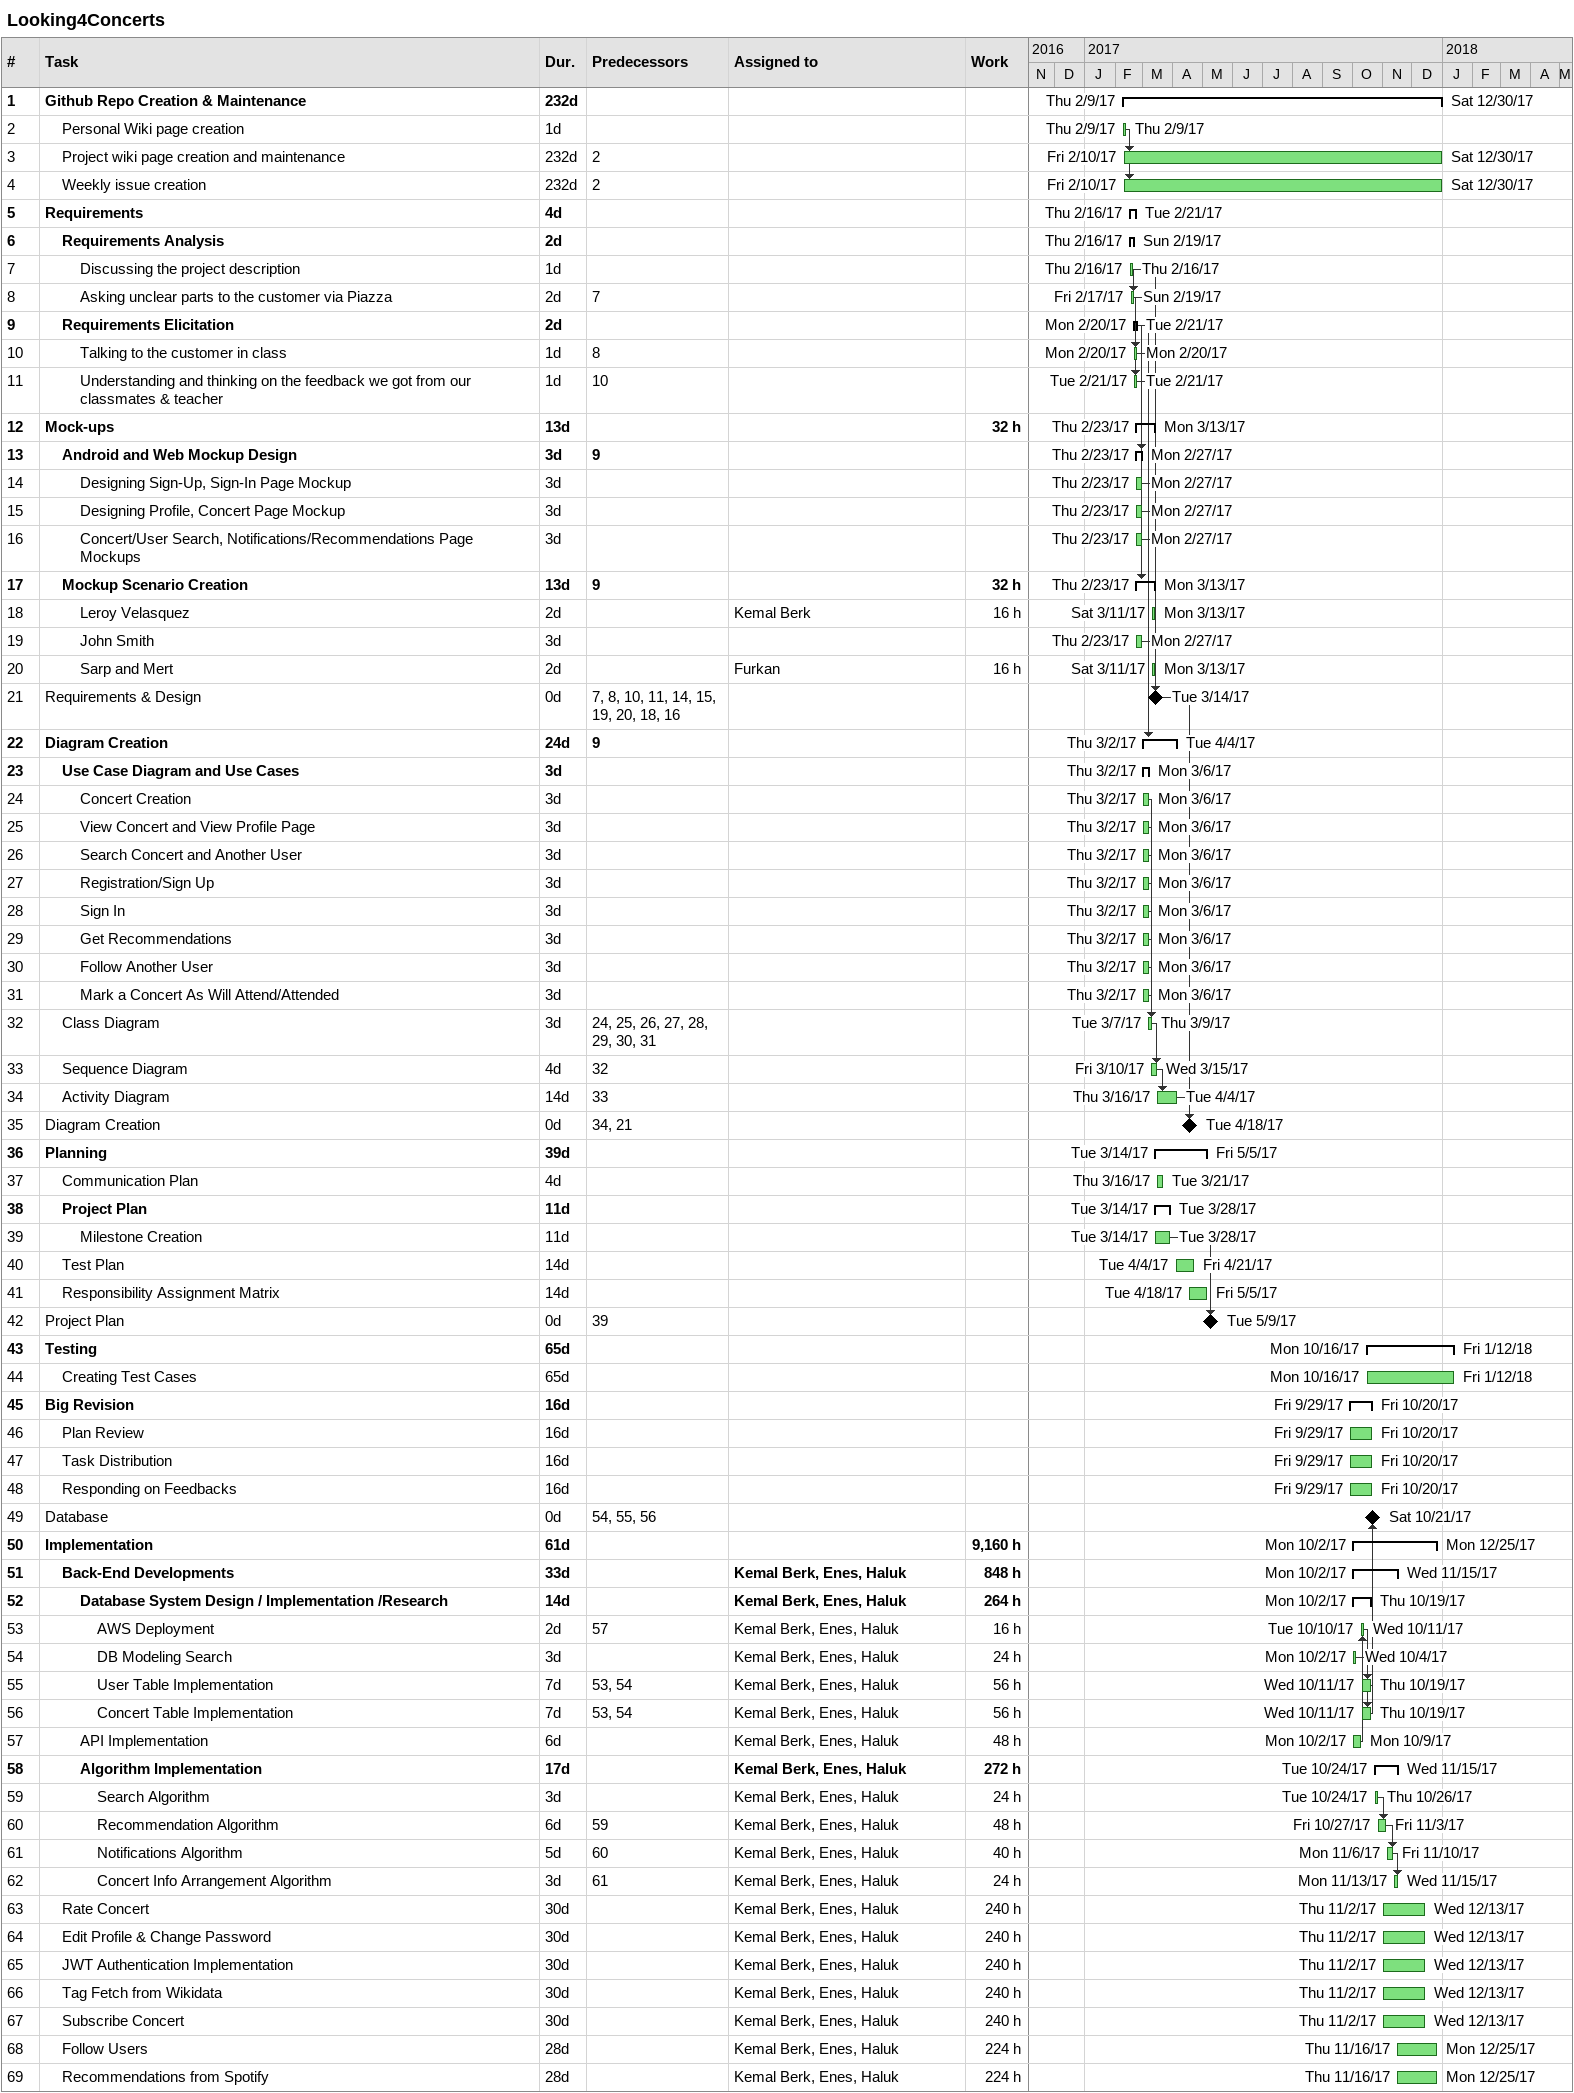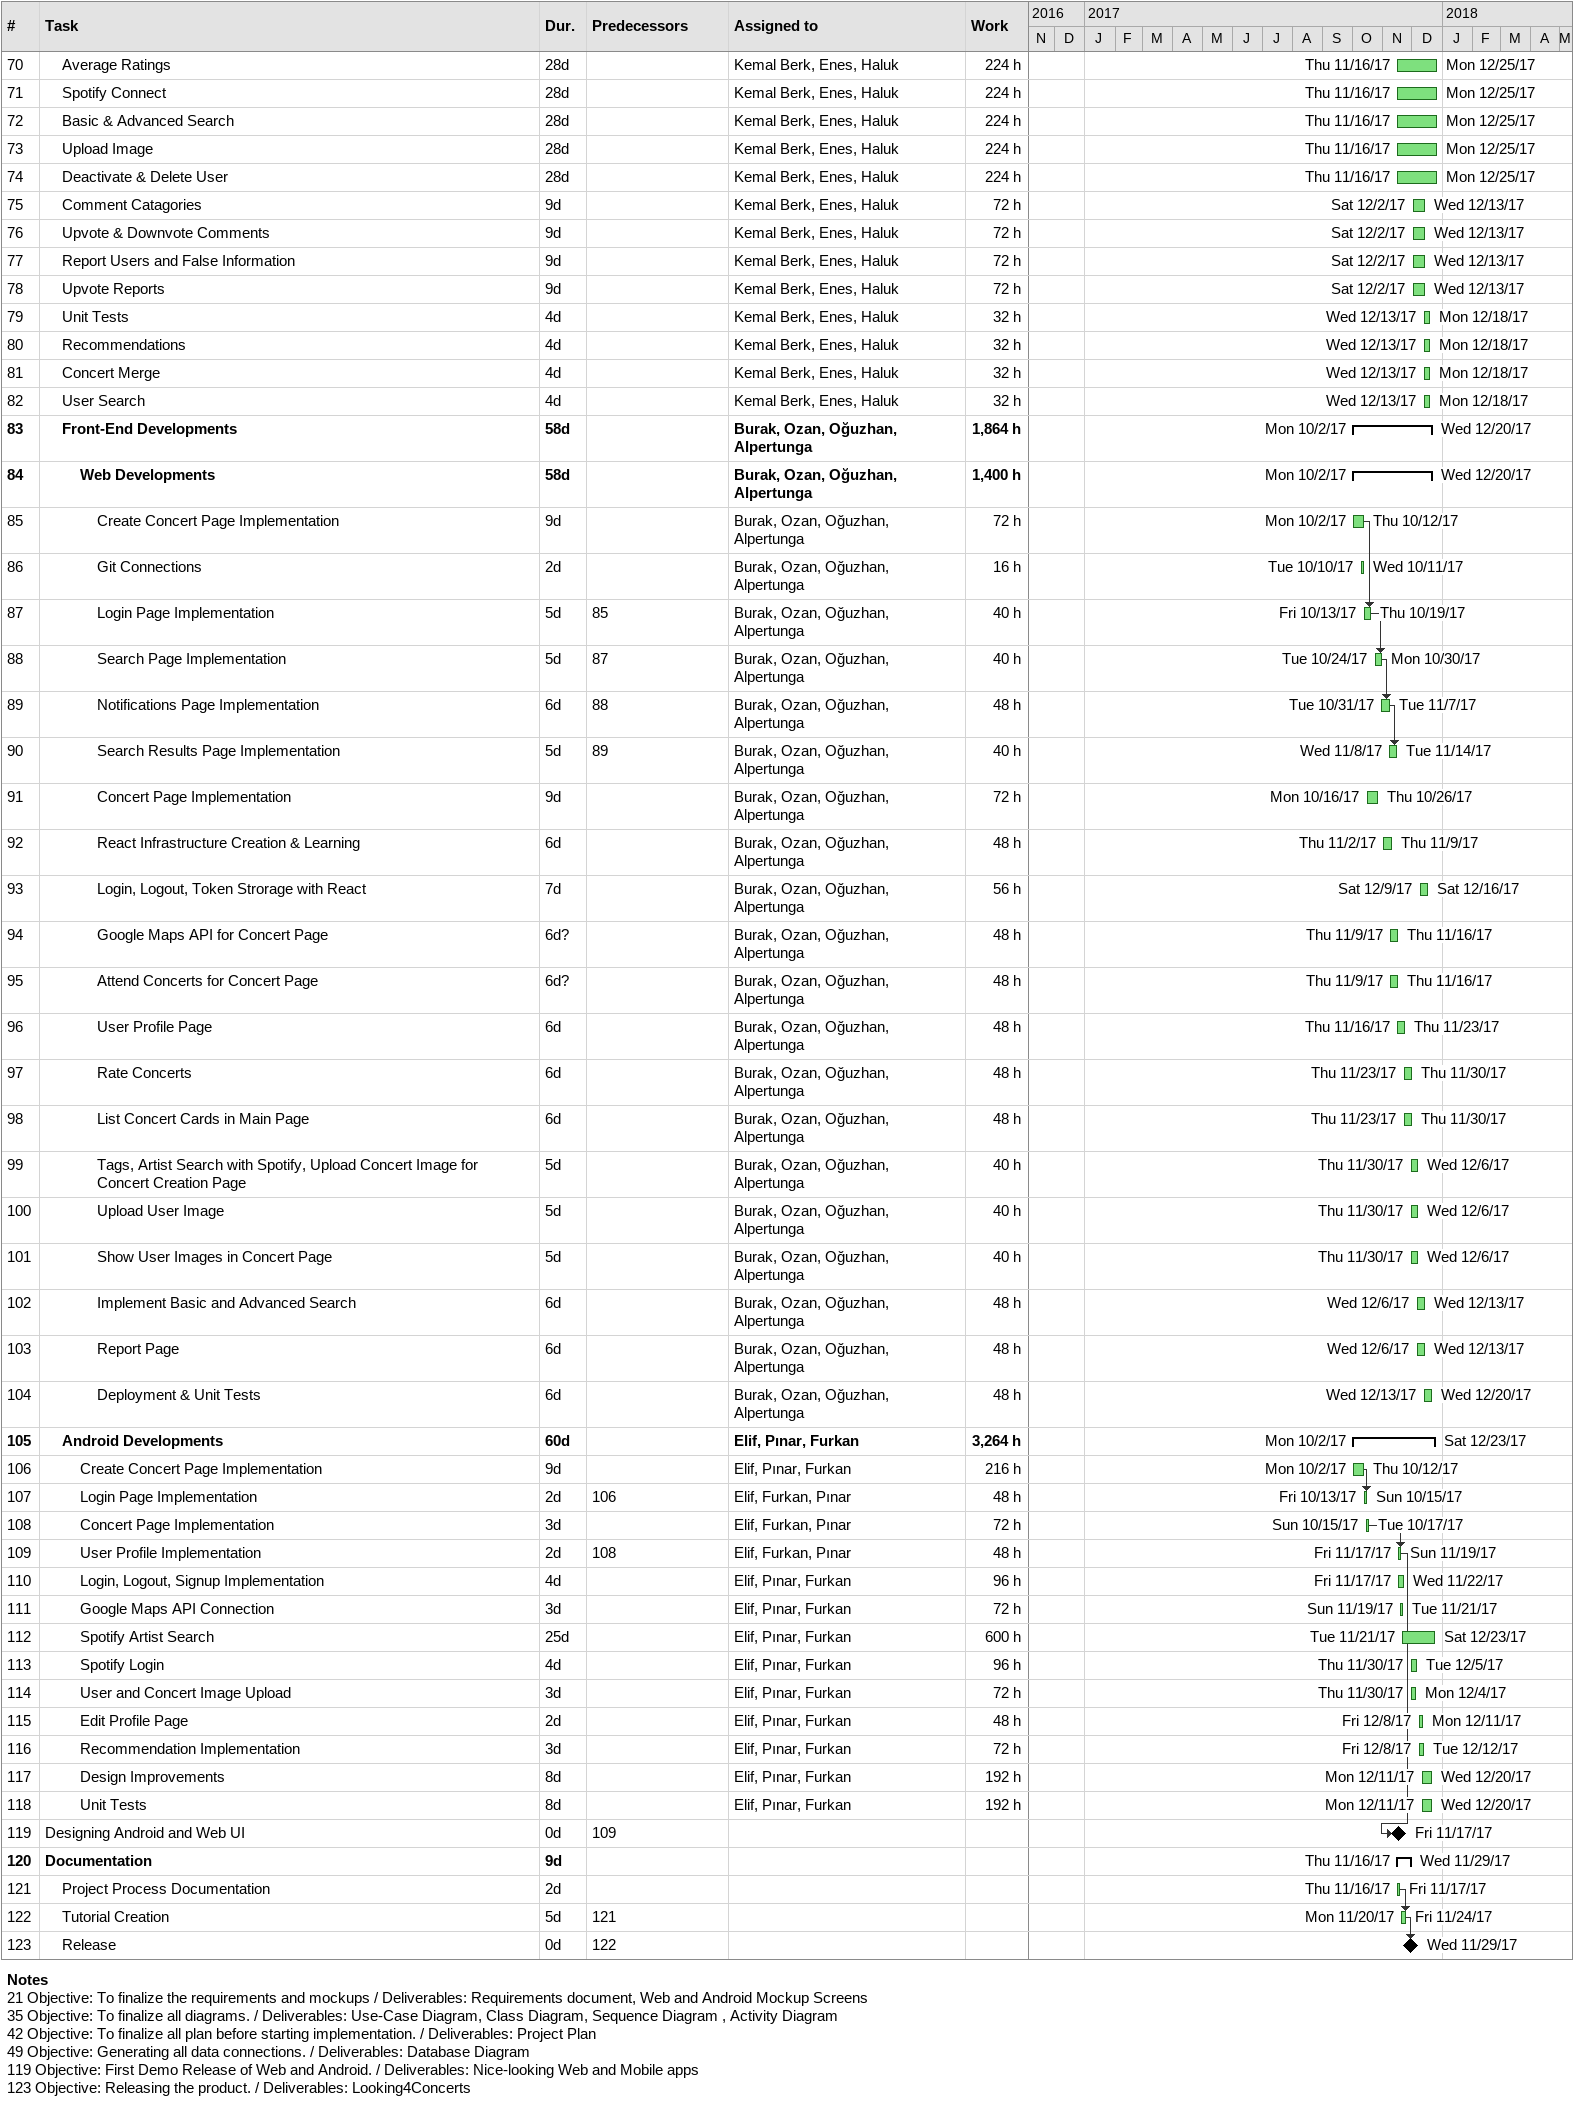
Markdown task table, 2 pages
Looking4Concerts

| ID | Level | Task | Duration | Start | Finish | Predecessors | Resources | Work (h) |
|---|---|---|---|---|---|---|---|---|
| 1 | 1 | **Github Repo Creation & Maintenance** | 232d | 2017-02-09 | 2017-12-30 |  |  |  |
| 2 | 2 | Personal Wiki page creation | 1d | 2017-02-09 | 2017-02-09 |  |  |  |
| 3 | 2 | Project wiki page creation and maintenance | 232d | 2017-02-10 | 2017-12-30 | 2 |  |  |
| 4 | 2 | Weekly issue creation | 232d | 2017-02-10 | 2017-12-30 | 2 |  |  |
| 5 | 1 | **Requirements** | 4d | 2017-02-16 | 2017-02-21 |  |  |  |
| 6 | 2 | **Requirements Analysis** | 2d | 2017-02-16 | 2017-02-19 |  |  |  |
| 7 | 3 | Discussing the project description | 1d | 2017-02-16 | 2017-02-16 |  |  |  |
| 8 | 3 | Asking unclear parts to the customer via Piazza | 2d | 2017-02-17 | 2017-02-19 | 7 |  |  |
| 9 | 2 | **Requirements Elicitation** | 2d | 2017-02-20 | 2017-02-21 |  |  |  |
| 10 | 3 | Talking to the customer in class | 1d | 2017-02-20 | 2017-02-20 | 8 |  |  |
| 11 | 3 | Understanding and thinking on the feedback we got from our classmates & teacher | 1d | 2017-02-21 | 2017-02-21 | 10 |  |  |
| 12 | 1 | **Mock-ups** | 13d | 2017-02-23 | 2017-03-13 |  |  | 32 |
| 13 | 2 | **Android and Web Mockup Design** | 3d | 2017-02-23 | 2017-02-27 | 9 |  |  |
| 14 | 3 | Designing Sign-Up, Sign-In Page Mockup | 3d | 2017-02-23 | 2017-02-27 |  |  |  |
| 15 | 3 | Designing Profile, Concert Page Mockup | 3d | 2017-02-23 | 2017-02-27 |  |  |  |
| 16 | 3 | Concert/User Search, Notifications/Recommendations Page Mockups | 3d | 2017-02-23 | 2017-02-27 |  |  |  |
| 17 | 2 | **Mockup Scenario Creation** | 13d | 2017-02-23 | 2017-03-13 | 9 |  | 32 |
| 18 | 3 | Leroy Velasquez | 2d | 2017-03-11 | 2017-03-13 |  | Kemal Berk | 16 |
| 19 | 3 | John Smith | 3d | 2017-02-23 | 2017-02-27 |  |  |  |
| 20 | 3 | Sarp and Mert | 2d | 2017-03-11 | 2017-03-13 |  | Furkan | 16 |
| 21 | 1 | Requirements & Design | 0d | 2017-03-14 | 2017-03-14 | 7, 8, 10, 11, 14, 15, 19, 20, 18, 16 |  |  |
| 22 | 1 | **Diagram Creation** | 24d | 2017-03-02 | 2017-04-04 | 9 |  |  |
| 23 | 2 | **Use Case Diagram and Use Cases** | 3d | 2017-03-02 | 2017-03-06 |  |  |  |
| 24 | 3 | Concert Creation | 3d | 2017-03-02 | 2017-03-06 |  |  |  |
| 25 | 3 | View Concert and View Profile Page | 3d | 2017-03-02 | 2017-03-06 |  |  |  |
| 26 | 3 | Search Concert and Another User | 3d | 2017-03-02 | 2017-03-06 |  |  |  |
| 27 | 3 | Registration/Sign Up | 3d | 2017-03-02 | 2017-03-06 |  |  |  |
| 28 | 3 | Sign In | 3d | 2017-03-02 | 2017-03-06 |  |  |  |
| 29 | 3 | Get Recommendations | 3d | 2017-03-02 | 2017-03-06 |  |  |  |
| 30 | 3 | Follow Another User | 3d | 2017-03-02 | 2017-03-06 |  |  |  |
| 31 | 3 | Mark a Concert As Will Attend/Attended | 3d | 2017-03-02 | 2017-03-06 |  |  |  |
| 32 | 2 | Class Diagram | 3d | 2017-03-07 | 2017-03-09 | 24, 25, 26, 27, 28, 29, 30, 31 |  |  |
| 33 | 2 | Sequence Diagram | 4d | 2017-03-10 | 2017-03-15 | 32 |  |  |
| 34 | 2 | Activity Diagram | 14d | 2017-03-16 | 2017-04-04 | 33 |  |  |
| 35 | 1 | Diagram Creation | 0d | 2017-04-18 | 2017-04-18 | 34, 21 |  |  |
| 36 | 1 | **Planning** | 39d | 2017-03-14 | 2017-05-05 |  |  |  |
| 37 | 2 | Communication Plan | 4d | 2017-03-16 | 2017-03-21 |  |  |  |
| 38 | 2 | **Project Plan** | 11d | 2017-03-14 | 2017-03-28 |  |  |  |
| 39 | 3 | Milestone Creation | 11d | 2017-03-14 | 2017-03-28 |  |  |  |
| 40 | 2 | Test Plan | 14d | 2017-04-04 | 2017-04-21 |  |  |  |
| 41 | 2 | Responsibility Assignment Matrix | 14d | 2017-04-18 | 2017-05-05 |  |  |  |
| 42 | 1 | Project Plan | 0d | 2017-05-09 | 2017-05-09 | 39 |  |  |
| 43 | 1 | **Testing** | 65d | 2017-10-16 | 2018-01-12 |  |  |  |
| 44 | 2 | Creating Test Cases | 65d | 2017-10-16 | 2018-01-12 |  |  |  |
| 45 | 1 | **Big Revision** | 16d | 2017-09-29 | 2017-10-20 |  |  |  |
| 46 | 2 | Plan Review | 16d | 2017-09-29 | 2017-10-20 |  |  |  |
| 47 | 2 | Task Distribution | 16d | 2017-09-29 | 2017-10-20 |  |  |  |
| 48 | 2 | Responding on Feedbacks | 16d | 2017-09-29 | 2017-10-20 |  |  |  |
| 49 | 1 | Database | 0d | 2017-10-21 | 2017-10-21 | 54, 55, 56 |  |  |
| 50 | 1 | **Implementation** | 61d | 2017-10-02 | 2017-12-25 |  |  | 9160 |
| 51 | 2 | **Back-End Developments** | 33d | 2017-10-02 | 2017-11-15 |  | Kemal Berk, Enes, Haluk | 848 |
| 52 | 3 | **Database System Design / Implementation /Research** | 14d | 2017-10-02 | 2017-10-19 |  | Kemal Berk, Enes, Haluk | 264 |
| 53 | 4 | AWS Deployment | 2d | 2017-10-10 | 2017-10-11 | 57 | Kemal Berk, Enes, Haluk | 16 |
| 54 | 4 | DB Modeling Search | 3d | 2017-10-02 | 2017-10-04 |  | Kemal Berk, Enes, Haluk | 24 |
| 55 | 4 | User Table Implementation | 7d | 2017-10-11 | 2017-10-19 | 53, 54 | Kemal Berk, Enes, Haluk | 56 |
| 56 | 4 | Concert Table Implementation | 7d | 2017-10-11 | 2017-10-19 | 53, 54 | Kemal Berk, Enes, Haluk | 56 |
| 57 | 3 | API Implementation | 6d | 2017-10-02 | 2017-10-09 |  | Kemal Berk, Enes, Haluk | 48 |
| 58 | 3 | **Algorithm Implementation** | 17d | 2017-10-24 | 2017-11-15 |  | Kemal Berk, Enes, Haluk | 272 |
| 59 | 4 | Search Algorithm | 3d | 2017-10-24 | 2017-10-26 |  | Kemal Berk, Enes, Haluk | 24 |
| 60 | 4 | Recommendation Algorithm | 6d | 2017-10-27 | 2017-11-03 | 59 | Kemal Berk, Enes, Haluk | 48 |
| 61 | 4 | Notifications Algorithm | 5d | 2017-11-06 | 2017-11-10 | 60 | Kemal Berk, Enes, Haluk | 40 |
| 62 | 4 | Concert Info Arrangement Algorithm | 3d | 2017-11-13 | 2017-11-15 | 61 | Kemal Berk, Enes, Haluk | 24 |
| 63 | 2 | Rate Concert | 30d | 2017-11-02 | 2017-12-13 |  | Kemal Berk, Enes, Haluk | 240 |
| 64 | 2 | Edit Profile & Change Password | 30d | 2017-11-02 | 2017-12-13 |  | Kemal Berk, Enes, Haluk | 240 |
| 65 | 2 | JWT Authentication Implementation | 30d | 2017-11-02 | 2017-12-13 |  | Kemal Berk, Enes, Haluk | 240 |
| 66 | 2 | Tag Fetch from Wikidata | 30d | 2017-11-02 | 2017-12-13 |  | Kemal Berk, Enes, Haluk | 240 |
| 67 | 2 | Subscribe Concert | 30d | 2017-11-02 | 2017-12-13 |  | Kemal Berk, Enes, Haluk | 240 |
| 68 | 2 | Follow Users | 28d | 2017-11-16 | 2017-12-25 |  | Kemal Berk, Enes, Haluk | 224 |
| 69 | 2 | Recommendations from Spotify | 28d | 2017-11-16 | 2017-12-25 |  | Kemal Berk, Enes, Haluk | 224 |
| 70 | 2 | Average Ratings | 28d | 2017-11-16 | 2017-12-25 |  | Kemal Berk, Enes, Haluk | 224 |
| 71 | 2 | Spotify Connect | 28d | 2017-11-16 | 2017-12-25 |  | Kemal Berk, Enes, Haluk | 224 |
| 72 | 2 | Basic & Advanced Search | 28d | 2017-11-16 | 2017-12-25 |  | Kemal Berk, Enes, Haluk | 224 |
| 73 | 2 | Upload Image | 28d | 2017-11-16 | 2017-12-25 |  | Kemal Berk, Enes, Haluk | 224 |
| 74 | 2 | Deactivate & Delete User | 28d | 2017-11-16 | 2017-12-25 |  | Kemal Berk, Enes, Haluk | 224 |
| 75 | 2 | Comment Catagories | 9d | 2017-12-02 | 2017-12-13 |  | Kemal Berk, Enes, Haluk | 72 |
| 76 | 2 | Upvote & Downvote Comments | 9d | 2017-12-02 | 2017-12-13 |  | Kemal Berk, Enes, Haluk | 72 |
| 77 | 2 | Report Users and False Information | 9d | 2017-12-02 | 2017-12-13 |  | Kemal Berk, Enes, Haluk | 72 |
| 78 | 2 | Upvote Reports | 9d | 2017-12-02 | 2017-12-13 |  | Kemal Berk, Enes, Haluk | 72 |
| 79 | 2 | Unit Tests | 4d | 2017-12-13 | 2017-12-18 |  | Kemal Berk, Enes, Haluk | 32 |
| 80 | 2 | Recommendations | 4d | 2017-12-13 | 2017-12-18 |  | Kemal Berk, Enes, Haluk | 32 |
| 81 | 2 | Concert Merge | 4d | 2017-12-13 | 2017-12-18 |  | Kemal Berk, Enes, Haluk | 32 |
| 82 | 2 | User Search | 4d | 2017-12-13 | 2017-12-18 |  | Kemal Berk, Enes, Haluk | 32 |
| 83 | 2 | **Front-End Developments** | 58d | 2017-10-02 | 2017-12-20 |  | Burak, Ozan, Oğuzhan, Alpertunga | 1864 |
| 84 | 3 | **Web Developments** | 58d | 2017-10-02 | 2017-12-20 |  | Burak, Ozan, Oğuzhan, Alpertunga | 1400 |
| 85 | 4 | Create Concert Page Implementation | 9d | 2017-10-02 | 2017-10-12 |  | Burak, Ozan, Oğuzhan, Alpertunga | 72 |
| 86 | 4 | Git Connections | 2d | 2017-10-10 | 2017-10-11 |  | Burak, Ozan, Oğuzhan, Alpertunga | 16 |
| 87 | 4 | Login Page Implementation | 5d | 2017-10-13 | 2017-10-19 | 85 | Burak, Ozan, Oğuzhan, Alpertunga | 40 |
| 88 | 4 | Search Page Implementation | 5d | 2017-10-24 | 2017-10-30 | 87 | Burak, Ozan, Oğuzhan, Alpertunga | 40 |
| 89 | 4 | Notifications Page Implementation | 6d | 2017-10-31 | 2017-11-07 | 88 | Burak, Ozan, Oğuzhan, Alpertunga | 48 |
| 90 | 4 | Search Results Page Implementation | 5d | 2017-11-08 | 2017-11-14 | 89 | Burak, Ozan, Oğuzhan, Alpertunga | 40 |
| 91 | 4 | Concert Page Implementation | 9d | 2017-10-16 | 2017-10-26 |  | Burak, Ozan, Oğuzhan, Alpertunga | 72 |
| 92 | 4 | React Infrastructure Creation & Learning | 6d | 2017-11-02 | 2017-11-09 |  | Burak, Ozan, Oğuzhan, Alpertunga | 48 |
| 93 | 4 | Login, Logout, Token Strorage with React | 7d | 2017-12-09 | 2017-12-16 |  | Burak, Ozan, Oğuzhan, Alpertunga | 56 |
| 94 | 4 | Google Maps API for Concert Page | 6d? | 2017-11-09 | 2017-11-16 |  | Burak, Ozan, Oğuzhan, Alpertunga | 48 |
| 95 | 4 | Attend Concerts for Concert Page | 6d? | 2017-11-09 | 2017-11-16 |  | Burak, Ozan, Oğuzhan, Alpertunga | 48 |
| 96 | 4 | User Profile Page | 6d | 2017-11-16 | 2017-11-23 |  | Burak, Ozan, Oğuzhan, Alpertunga | 48 |
| 97 | 4 | Rate Concerts | 6d | 2017-11-23 | 2017-11-30 |  | Burak, Ozan, Oğuzhan, Alpertunga | 48 |
| 98 | 4 | List Concert Cards in Main Page | 6d | 2017-11-23 | 2017-11-30 |  | Burak, Ozan, Oğuzhan, Alpertunga | 48 |
| 99 | 4 | Tags, Artist Search with Spotify, Upload Concert Image for Concert Creation Page | 5d | 2017-11-30 | 2017-12-06 |  | Burak, Ozan, Oğuzhan, Alpertunga | 40 |
| 100 | 4 | Upload User Image | 5d | 2017-11-30 | 2017-12-06 |  | Burak, Ozan, Oğuzhan, Alpertunga | 40 |
| 101 | 4 | Show User Images in Concert Page | 5d | 2017-11-30 | 2017-12-06 |  | Burak, Ozan, Oğuzhan, Alpertunga | 40 |
| 102 | 4 | Implement Basic and Advanced Search | 6d | 2017-12-06 | 2017-12-13 |  | Burak, Ozan, Oğuzhan, Alpertunga | 48 |
| 103 | 4 | Report Page | 6d | 2017-12-06 | 2017-12-13 |  | Burak, Ozan, Oğuzhan, Alpertunga | 48 |
| 104 | 4 | Deployment & Unit Tests | 6d | 2017-12-13 | 2017-12-20 |  | Burak, Ozan, Oğuzhan, Alpertunga | 48 |
| 105 | 2 | **Android Developments** | 60d | 2017-10-02 | 2017-12-23 |  | Elif, Pınar, Furkan | 3264 |
| 106 | 3 | Create Concert Page Implementation | 9d | 2017-10-02 | 2017-10-12 |  | Elif, Pınar, Furkan | 216 |
| 107 | 3 | Login Page Implementation | 2d | 2017-10-13 | 2017-10-15 | 106 | Elif, Furkan, Pınar | 48 |
| 108 | 3 | Concert Page Implementation | 3d | 2017-10-15 | 2017-10-17 |  | Elif, Furkan, Pınar | 72 |
| 109 | 3 | User Profile Implementation | 2d | 2017-11-17 | 2017-11-19 | 108 | Elif, Furkan, Pınar | 48 |
| 110 | 3 | Login, Logout, Signup Implementation | 4d | 2017-11-17 | 2017-11-22 |  | Elif, Pınar, Furkan | 96 |
| 111 | 3 | Google Maps API Connection | 3d | 2017-11-19 | 2017-11-21 |  | Elif, Pınar, Furkan | 72 |
| 112 | 3 | Spotify Artist Search | 25d | 2017-11-21 | 2017-12-23 |  | Elif, Pınar, Furkan | 600 |
| 113 | 3 | Spotify Login | 4d | 2017-11-30 | 2017-12-05 |  | Elif, Pınar, Furkan | 96 |
| 114 | 3 | User and Concert Image Upload | 3d | 2017-11-30 | 2017-12-04 |  | Elif, Pınar, Furkan | 72 |
| 115 | 3 | Edit Profile Page | 2d | 2017-12-08 | 2017-12-11 |  | Elif, Pınar, Furkan | 48 |
| 116 | 3 | Recommendation Implementation | 3d | 2017-12-08 | 2017-12-12 |  | Elif, Pınar, Furkan | 72 |
| 117 | 3 | Design Improvements | 8d | 2017-12-11 | 2017-12-20 |  | Elif, Pınar, Furkan | 192 |
| 118 | 3 | Unit Tests | 8d | 2017-12-11 | 2017-12-20 |  | Elif, Pınar, Furkan | 192 |
| 119 | 1 | Designing Android and Web UI | 0d | 2017-11-17 | 2017-11-17 | 109 |  |  |
| 120 | 1 | **Documentation** | 9d | 2017-11-16 | 2017-11-29 |  |  |  |
| 121 | 2 | Project Process Documentation | 2d | 2017-11-16 | 2017-11-17 |  |  |  |
| 122 | 2 | Tutorial Creation | 5d | 2017-11-20 | 2017-11-24 | 121 |  |  |
| 123 | 2 | Release | 0d | 2017-11-29 | 2017-11-29 | 122 |  |  |

Notes
- 21: Objective: To finalize the requirements and mockups / Deliverables: Requirements document, Web and Android Mockup Screens
- 35: Objective: To finalize all diagrams. / Deliverables: Use-Case Diagram, Class Diagram, Sequence Diagram , Activity Diagram
- 42: Objective: To finalize all plan before starting implementation. / Deliverables: Project Plan
- 49: Objective: Generating all data connections. / Deliverables: Database Diagram
- 119: Objective: First Demo Release of Web and Android. / Deliverables: Nice-looking Web and Mobile apps
- 123: Objective: Releasing the product. / Deliverables: Looking4Concerts
